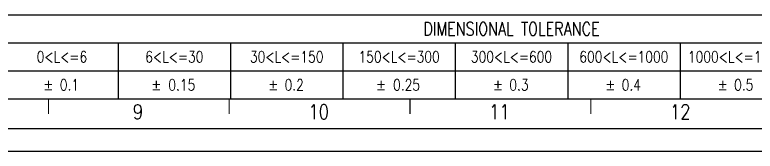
# Model space of a CAD drawing. Header units: millimetres. Extents: x 0 to 1600, y 0 to 1108.
# Drawn here: x 782 to 1177.3, y 0 to 73 of the extents above; entities that cross this region are included whole.
import ezdxf
from ezdxf.enums import TextEntityAlignment as Align

# ---------------------------------------------------------------- set-up
doc = ezdxf.new("R2010")
doc.units = ezdxf.units.MM
doc.header["$LTSCALE"] = 88
doc.layers.get('0').update_dxf_attribs({"linetype": 'CONTINUOUS'})
doc.styles.get("Standard").update_dxf_attribs({"font": 'SIMPLEX.SHX', "width": 0.8})
doc.styles.add('TEXTSTYLE_2', font='gdt_____.ttf')

msp = doc.modelspace()

# ---------------------------------------------------------------- linework, layer by layer
at = {"color": 2}
for p, q in [((717.193, 72.99), (1377.193, 72.99)), ((717.193, 57.99), (1377.193, 57.99)), ((837.193, 57.99), (837.193, 27.99)), ((897.193, 57.99), (897.193, 27.99)), ((957.193, 57.99), (957.193, 27.99)), ((1017.193, 57.99), (1017.193, 27.99)), ((1077.193, 57.99), (1077.193, 27.99)), ((1137.193, 57.99), (1137.193, 27.99)), ((717.193, 42.99), (1377.193, 42.99)), ((717.193, 27.99), (1377.193, 27.99))]:
    msp.add_line(p, q, dxfattribs=at)
at = {"color": 7}
for p, q in [((1588, 12), (12, 12)), ((0, 0), (1600, 0))]:
    msp.add_line(p, q, dxfattribs=at)
at = {"color": 7, "const_width": 0.6}
for points in [[(28, 28), (1572, 28)], [(800, 28), (800, 20)], [(896.5, 28), (896.5, 20)], [(993, 28), (993, 20)], [(1089.5, 28), (1089.5, 20)]]:
    msp.add_lwpolyline(points, dxfattribs=at)

# ---------------------------------------------------------------- texts
at = {"color": 2, "width": 0.8}
for s, height, p in [('DIMENSIONAL TOLERANCE', 7, (1047.193, 61.99)), ('0<L<=6', 6, (807.193, 47.49)), ('6<L<=30', 6, (867.193, 47.49)), ('30<L<=150', 6, (927.193, 47.49)), ('150<L<=300', 6, (987.193, 47.49)), ('300<L<=600', 6, (1047.193, 47.49)), ('600<L<=1000', 6, (1107.193, 47.49)), ('1000<L<=1500', 6, (1167.193, 47.49)), ('0.1', 6, (811.193, 32.49)), ('0.15', 6, (871.193, 32.49)), ('0.2', 6, (931.193, 32.49)), ('0.25', 6, (991.193, 32.49)), ('0.3', 6, (1051.193, 32.49)), ('0.4', 6, (1111.193, 32.49)), ('0.5', 6, (1171.193, 32.49)), ('9', 8, (847.764, 17.07)), ('10', 8, (944.264, 17.07)), ('11', 8, (1040.764, 17.07)), ('12', 8, (1137.264, 17.07))]:
    msp.add_text(s, height=height, dxfattribs=at).set_placement(p, align=Align.CENTER)
at = {"color": 2, "style": 'TEXTSTYLE_2'}
for p in [(799.993, 32.49), (857.593, 32.49), (919.993, 32.49), (977.593, 32.49), (1039.993, 32.49), (1099.993, 32.49), (1159.993, 32.49)]:
    msp.add_text('`', height=6, dxfattribs=at).set_placement(p, align=Align.CENTER)

doc.saveas('drawing.dxf')
